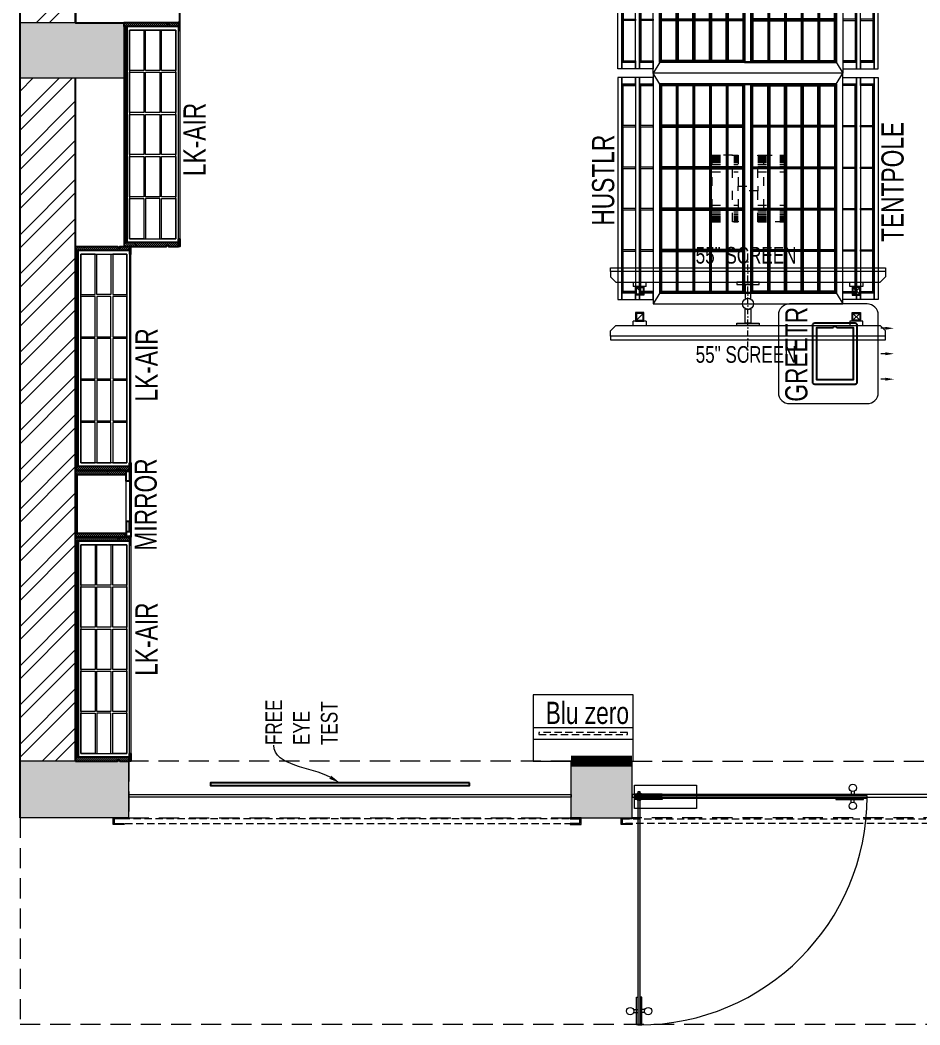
# Model space of a CAD drawing. Header units: feet. Extents: x 3067008 to 3074218, y -5466580 to -5451130.
# Drawn here: x 3067008 to 3071066, y -5466580 to -5462051 of the extents above; entities that cross this region are included whole.
import ezdxf
from ezdxf import colors
from ezdxf.entities.mleader import LeaderData, LeaderLine
from ezdxf.math import Vec2, Vec3

# ---------------------------------------------------------------- set-up
doc = ezdxf.new("R2010")
doc.units = ezdxf.units.FT
doc.header["$LTSCALE"] = 33
doc.header["$MEASUREMENT"] = 0
for name, pattern in [('a_p6_plan_L18$0$HIDDEN', [0.375, 0.25, -0.125]), ('ACAD_ISO03W100', [30, 12, -18]), ('D10_DASHED', [0.75, 0.5, -0.25]), ('DASHDOT2', [0.5, 0.25, -0.125, 0, -0.125]), ('HIDDENX2', [0.75, 0.5, -0.25])]:
    doc.linetypes.add(name, pattern=pattern)
for name, color, linetype, lineweight in [('A-COL', 243, 'Continuous', 9), ('A-Glazing', 4, 'Continuous', 20), ('A-shutter', 8, 'Continuous', 18), ('beam', 90, 'Continuous', 9), ('column hatch', 5, 'Continuous', 0), ('Glazing', 141, 'Continuous', 15), ('LENS-DIM', 252, 'Continuous', 5), ('LENS-FURNITURE', 13, 'Continuous', 9), ('LENS-PARTITION', 21, 'Continuous', 25), ('LENS-TEXT', 31, 'Continuous', 5), ('LENS_TEXT', 31, 'Continuous', 5), ('LK-EQPMT', 3, 'Continuous', 18), ('LK-FF&E FLOOR', 1, 'Continuous', 9), ('LK-FF&E WALL', 1, 'Continuous', 9), ('LK-IT', 3, 'Continuous', 18), ('LK-MIRROR', 133, 'Continuous', 13), ('LN-ELEVATION-1', 81, 'Continuous', 25), ('LN-ELEVATION-2', 103, 'Continuous', 20), ('LN-ELEVATION-3', 125, 'Continuous', 18), ('LN-ELEVATION-4', 145, 'Continuous', 13), ('LN-ELEVATION-5', 167, 'Continuous', 5), ('LN-HATCH', 251, 'Continuous', 0), ('PLANO-TXT', 252, 'Continuous', 5), ('rolling shutter', 1, 'Continuous', 5)]:
    doc.layers.add(name, color=color, linetype=linetype, lineweight=lineweight)
doc.layers.add('A-WALL', color=1, linetype='Continuous')
doc.styles.add('LK TXT', font='GILC____.TTF', dxfattribs={"height": 100})
doc.styles.get("Standard").update_dxf_attribs({"font": 'GILC____.TTF'})
pattern_1 = [(45, (7858558.917, 3503823.203), (-4.4901280605, 4.4901280605), [])]

# ---------------------------------------------------------------- blocks, each defined once
blk = doc.blocks.new('*U48')
at = {"layer": 'A-shutter', "color": 5, "ltscale": 10}
for points in [[(41038011.5, -1561539.2), (41038011.5, -1561544.2), (41037966.5, -1561544.2), (41037966.5, -1561564.2), (41038011.5, -1561564.2), (41038011.5, -1561569.2), (41037961.5, -1561569.2), (41037961.5, -1561539.2)], [(41041186.5, -1561539.2), (41041186.5, -1561544.2), (41041231.5, -1561544.2), (41041231.5, -1561564.2), (41041186.5, -1561564.2), (41041186.5, -1561569.2), (41041236.5, -1561569.2), (41041236.5, -1561539.2)]]:
    blk.add_lwpolyline(points, close=True, dxfattribs=at)
at = {"layer": 'A-shutter', "color": 5, "linetype": 'HIDDENX2', "ltscale": 2}
blk.add_lwpolyline([(41037966.5, -1561544.2), (41037966.5, -1561564.2), (41041231.5, -1561564.2), (41041231.5, -1561544.2)], close=True, dxfattribs=at)
blk = doc.blocks.new('*U50')
at = {"layer": 'A-shutter', "color": 5, "ltscale": 10}
for points in [[(41039206.5, -1561539.2), (41039206.5, -1561544.2), (41039161.5, -1561544.2), (41039161.5, -1561564.2), (41039206.5, -1561564.2), (41039206.5, -1561569.2), (41039156.5, -1561569.2), (41039156.5, -1561539.2)], [(41041216.5, -1561539.2), (41041216.5, -1561544.2), (41041261.5, -1561544.2), (41041261.5, -1561564.2), (41041216.5, -1561564.2), (41041216.5, -1561569.2), (41041266.5, -1561569.2), (41041266.5, -1561539.2)]]:
    blk.add_lwpolyline(points, close=True, dxfattribs=at)
at = {"layer": 'A-shutter', "color": 5, "linetype": 'HIDDENX2', "ltscale": 2}
blk.add_lwpolyline([(41039161.5, -1561544.2), (41039161.5, -1561564.2), (41041261.5, -1561564.2), (41041261.5, -1561544.2)], close=True, dxfattribs=at)
blk = doc.blocks.new('A$Ceb5d2849')
at = {"layer": 'column hatch'}
h = blk.add_hatch(color=8, dxfattribs=at)
h.dxf.hatch_style = 1
h.paths.add_polyline_path([(-1933, -6548.4), (-2403, -6548.4), (-2403, -6796.4), (-1933, -6796.4)])
h = blk.add_hatch(color=8, dxfattribs=at)
h.dxf.hatch_style = 1
h.paths.add_polyline_path([(-1913, -9876.4), (-2403, -9876.4), (-2403, -10131.4), (-1913, -10131.4)])
h = blk.add_hatch(color=8, dxfattribs=at)
h.dxf.hatch_style = 1
h.paths.add_polyline_path([(357, -9876.4), (82, -9876.4), (82, -10131.4), (127, -10131.4), (357, -10131.4)])
at = {"layer": 'LN-HATCH'}
h = blk.add_hatch(dxfattribs=at)
h.set_pattern_fill('ANSI32', color=256, scale=333, angle=180)
h.set_pattern_definition([(225, (-4855153.92, 5277309.77), (88.2999593, -88.2999593), []), (225, (-4855212.79, 5277309.77), (88.2999593, -88.2999593), [])])
edge = h.paths.add_edge_path()
edge.add_line((3912, -6821.4), (3912, -9854.4))
edge.add_line((3912, -9854.4), (4157, -9854.4))
edge.add_line((4157, -9854.4), (4157, -6769.4))
edge.add_line((4157, -6769.4), (3912, -6769.4))
edge = h.paths.add_edge_path()
edge.add_line((4157, -3694.4), (3912, -3694.4))
edge.add_line((3912, -3694.4), (3912, -6514.4))
edge.add_line((3912, -6514.4), (4157, -6514.4))
edge.add_line((4157, -6571.4), (4157, -3698.3))
h.paths.add_polyline_path([(4157, -474.4), (3907, -474.4), (3907, -3434.4), (4157, -3434.4)])
h.paths.add_polyline_path([(4157, 1955.6), (367, 1955.6), (367, 1705.6), (3907, 1705.6), (3907, -224.4), (4157, -224.4)])
edge = h.paths.add_edge_path()
edge.add_line((-2403, 2980.6), (-2153, 2980.6))
edge.add_line((-2183, 2980.6), (-2183, 4135.6))
edge.add_line((-2183, 4135.6), (-883, 4135.6))
edge.add_line((-883, 4135.6), (-883, 1705.6))
edge.add_line((-883, 1705.6), (132, 1705.6))
edge.add_line((132, 1705.6), (132, 1955.6))
edge.add_line((132, 1955.6), (-633, 1955.6))
edge.add_line((-633, 1955.6), (-633, 4385.6))
edge.add_line((-633, 4385.6), (-2403, 4385.6))
edge.add_line((-2403, 4385.6), (-2403, 2987.8))
edge = h.paths.add_edge_path()
edge.add_line((-2403, 2698.6), (-2403, -291.4))
edge.add_line((-2403, -259.4), (-2183, -259.4))
edge.add_line((-2183, -259.4), (-2183, 2695.6))
edge.add_line((-2183, 2695.6), (-2403, 2695.6))
h.paths.add_polyline_path([(-2153, -529.4), (-2403, -529.4), (-2403, -3449.4), (-2153, -3449.4)])
edge = h.paths.add_edge_path()
edge.add_line((-2403, -6548.4), (-2153, -6548.4))
edge.add_line((-2153, -6571.4), (-2153, -3699.4))
edge.add_line((-2153, -3699.4), (-2403, -3699.4))
edge.add_line((-2403, -3699.4), (-2403, -6571.4))
edge = h.paths.add_edge_path()
edge.add_line((-2403, -6791.4), (-2403, -9911.4))
edge.add_line((-2403, -9876.4), (-2153, -9876.4))
edge.add_line((-2153, -9876.4), (-2153, -6796.4))
edge.add_line((-2153, -6796.4), (-2403, -6796.4))
at = {"layer": 'A-COL'}
for p, q in [((-1933, -6548.4), (-2403, -6548.4)), ((-1933, -6796.4), (-1933, -6548.4)), ((-2403, -6796.4), (-1933, -6796.4)), ((-1913, -9876.4), (-2403, -9876.4)), ((-1913, -10131.4), (-1913, -9876.4)), ((82, -10131.4), (82, -9876.4)), ((82, -9876.4), (357, -9876.4)), ((357, -10131.4), (357, -9876.4)), ((-1913, -10131.4), (-2403, -10131.4)), ((82, -10131.4), (357, -10131.4))]:
    blk.add_line(p, q, dxfattribs=at)
at = {"layer": 'A-Glazing'}
for points in [[(-1913, -10025.9), (82, -10025.9), (82, -10037.9), (-1913, -10037.9)], [(3532, -10025.9), (357, -10025.9), (357, -10037.9), (3532, -10037.9)]]:
    blk.add_lwpolyline(points, close=True, dxfattribs=at)
at = {"layer": 'A-WALL'}
for p, q in [((-2403, -10131.4), (-2403, 4385.6)), ((-2153, -6548.4), (-2153, -3699.4)), ((-2153, -9876.4), (-2153, -6796.4))]:
    blk.add_line(p, q, dxfattribs=at)
at = {"layer": 'beam', "linetype": 'a_p6_plan_L18$0$HIDDEN', "lineweight": 5, "ltscale": 11}
blk.add_lwpolyline([(-2403, -10131.4), (-2403, -11061.4), (4807, -11061.4), (4807, 1955.6), (4157, 1955.6)], dxfattribs=at)
for points in [[(82, -9876.4), (-1913, -9876.4), (-1913, -10131.4), (82, -10131.4)], [(3532, -10131.4), (357, -10131.4), (357, -9876.4), (3532, -9876.4)]]:
    blk.add_lwpolyline(points, close=True, dxfattribs=at)
at = {"layer": 'rolling shutter', "color": 2}
blk.add_blockref('*U50', (-41041139.5, 1551407.8), dxfattribs=at)
at = {"layer": 'rolling shutter', "color": 2, "xscale": -1}
blk.add_blockref('*U48', (41041543.5, 1551407.8), dxfattribs=at)
blk = doc.blocks.new('MIRROR')
at = {"layer": 'LN-HATCH', "ltscale": 0.5}
h = blk.add_hatch(dxfattribs=at)
h.set_pattern_fill('ANSI31', color=256, scale=2)
h.set_pattern_definition([(45, (4060433.7416, 1708720.787), (-4.4901280605, 4.4901280605), [])])
h.paths.add_polyline_path([(212.9, 101.3), (230.9, 101.3), (230.9, -127.7), (212.9, -127.7)])
h.paths.add_polyline_path([(230.9, 95.3), (494.9, 95.3), (494.9, 101.3), (230.9, 101.3)])
h.paths.add_polyline_path([(512.9, 101.3), (494.9, 101.3), (494.9, -127.7), (512.9, -127.7)])
at = {"layer": 'Defpoints'}
blk.add_lwpolyline([(512.9, 101.3), (212.9, 101.3), (212.9, -148.7), (512.9, -148.7)], close=True, dxfattribs=at)
at = {"layer": 'LN-ELEVATION-1'}
for points in [[(212.9, 101.3), (230.9, 101.3), (230.9, -127.7), (212.9, -127.7)], [(230.9, 95.3), (494.9, 95.3), (494.9, 101.3), (230.9, 101.3)], [(512.9, 101.3), (494.9, 101.3), (494.9, -127.7), (512.9, -127.7)], [(259.9, -141.7), (259.9, -127.7), (214.9, -127.7), (214.9, -148.7), (223.9, -148.7), (223.9, -147.2), (216.4, -147.2), (216.4, -141.7)], [(442.9, -141.7), (442.9, -127.7), (487.9, -127.7), (487.9, -148.7), (478.9, -148.7), (478.9, -147.2), (486.4, -147.2), (486.4, -141.7)], [(504.9, -148.7), (504.9, -147.2), (509.4, -147.2), (509.4, -129.2), (487.9, -129.2), (487.9, -127.7), (510.9, -127.7), (510.9, -148.7)]]:
    blk.add_lwpolyline(points, close=True, dxfattribs=at)
at = {"layer": 'LN-ELEVATION-2'}
blk.add_lwpolyline([(259.9, -141.7), (442.9, -141.7), (442.9, -127.7), (259.9, -127.7)], close=True, dxfattribs=at)
at = {"layer": 'LN-ELEVATION-2', "color": 4, "lineweight": 0}
blk.add_lwpolyline([(216.4, -141.7), (486.4, -141.7), (486.4, -147.2), (216.4, -147.2)], close=True, dxfattribs=at)
at = {"layer": 'LN-ELEVATION-4', "ltscale": 0.5}
blk.add_line((478.9, -148.7), (223.9, -148.7), dxfattribs=at)
blk = doc.blocks.new('VC HD 1010')
at = {"layer": 'LN-HATCH', "ltscale": 0.5}
h = blk.add_hatch(dxfattribs=at)
h.set_pattern_fill('ANSI31', color=256, scale=2)
h.set_pattern_definition([(45, (3761554.586, 1795022.936), (-4.490128061, 4.490128061), [])])
h.paths.add_polyline_path([(-505.2, 24), (-505.2, -166), (-499.2, -166), (-499.2, -176), (-505.2, -176), (-505.2, -220), (-487.2, -220), (-487.2, 24)])
h = blk.add_hatch(dxfattribs=at)
h.set_pattern_fill('ANSI31', color=256, scale=2)
h.set_pattern_definition(pattern_1)
h.paths.add_polyline_path([(504.8, 24), (504.8, -166), (498.8, -166), (498.8, -176), (504.8, -176), (504.8, -220), (486.8, -220), (486.8, 24)])
h = blk.add_hatch(dxfattribs=at)
h.set_pattern_fill('ANSI31', color=256, scale=2)
h.set_pattern_definition([(45, (7858741.917, 3503823.203), (-4.4901280605, 4.4901280605), [])])
h.paths.add_polyline_path([(-470.2, -220), (-470.2, -226), (-505.2, -226), (-505.2, -220)])
h = blk.add_hatch(dxfattribs=at)
h.set_pattern_fill('ANSI31', color=256, scale=2)
h.set_pattern_definition(pattern_1)
h.paths.add_polyline_path([(476.8, -220), (476.8, -226), (511.8, -226), (511.8, -220)])
at = {"layer": 'LN-ELEVATION-1', "ltscale": 0.5}
for points in [[(-505.2, 24), (-505.2, -166), (-499.2, -166), (-499.2, -176), (-505.2, -176), (-505.2, -220), (-487.2, -220), (-487.2, 24)], [(486.8, 12), (-487.2, 12), (-487.2, 18), (486.8, 18)], [(504.8, 24), (504.8, -166), (498.8, -166), (498.8, -176), (504.8, -176), (504.8, -220), (486.8, -220), (486.8, 24)], [(-470.2, -220), (-470.2, -226), (-505.2, -226), (-505.2, -220)], [(469.8, -220), (469.8, -226), (504.8, -226), (504.8, -220)]]:
    blk.add_lwpolyline(points, close=True, dxfattribs=at)
at = {"layer": 'LN-ELEVATION-2', "ltscale": 0.5}
blk.add_lwpolyline([(470.2, 0), (-470.2, 0), (-470.2, -208), (470.2, -208)], close=True, dxfattribs=at)
at = {"layer": 'LN-ELEVATION-3', "ltscale": 0.5}
for p, q in [((-487.2, 24), (486.8, 24)), ((-470.2, -220), (469.8, -220)), ((469.8, -226), (-470.2, -226))]:
    blk.add_line(p, q, dxfattribs=at)
for points in [[(-470.2, 0), (-288.5, 0), (-288.5, -64), (-470.2, -64)], [(-280.5, 0), (-98.8, 0), (-98.8, -64), (-280.5, -64)], [(-90.8, 0), (90.8, 0), (90.8, -64), (-90.8, -64)], [(98.8, 0), (280.5, 0), (280.5, -64), (98.8, -64)], [(288.5, 0), (470.2, 0), (470.2, -64), (288.5, -64)], [(-470.2, -136), (-288.5, -136), (-288.5, -72), (-470.2, -72)], [(-280.5, -72), (-98.8, -72), (-98.8, -136), (-280.5, -136)], [(-90.8, -72), (90.8, -72), (90.8, -136), (-90.8, -136)], [(98.8, -72), (280.5, -72), (280.5, -136), (98.8, -136)], [(288.5, -72), (470.2, -72), (470.2, -136), (288.5, -136)], [(-470.2, -144), (-288.5, -144), (-288.5, -208), (-470.2, -208)], [(-280.5, -144), (-98.8, -144), (-98.8, -208), (-280.5, -208)], [(-90.8, -144), (90.8, -144), (90.8, -208), (-90.8, -208)], [(98.8, -144), (280.5, -144), (280.5, -208), (98.8, -208)], [(288.5, -144), (470.2, -144), (470.2, -208), (288.5, -208)]]:
    blk.add_lwpolyline(points, close=True, dxfattribs=at)
blk = doc.blocks.new('ffgd')
at = {"layer": 'LN-ELEVATION-4', "linetype": 'ACAD_ISO03W100', "ltscale": 0.1}
blk.add_lwpolyline([(0, 47.3), (0, -41.5), (-20, -41.5), (-20, 47.3)], close=True, dxfattribs=at)
at = {"layer": 'LN-ELEVATION-5', "linetype": 'ACAD_ISO03W100', "ltscale": 0.1}
for p, q in [((-159.9, 165.7), (-159.9, 47.3)), ((-159.7, 165.7), (-159.7, 47.3)), ((-159.4, 165.7), (-159.4, 47.3)), ((-159, 165.7), (-159, 47.3)), ((-158.5, 165.7), (-158.5, 47.3)), ((-157.9, 165.7), (-157.9, 47.3)), ((-157.1, 165.7), (-157.1, 47.3)), ((-156.1, 165.7), (-156.1, 47.3)), ((-154.1, 165.7), (-154.1, 47.3)), ((-151.1, 165.7), (-151.1, 47.3)), ((-146.1, 165.7), (-146.1, 47.3)), ((-141.1, 165.7), (-141.1, 47.3)), ((-135.1, 165.7), (-135.1, 47.3)), ((-128.1, 165.7), (-128.1, 47.3)), ((-120.1, 165.7), (-120.1, 47.3)), ((-111.1, 165.7), (-111.1, 47.3)), ((-102.1, 165.7), (-102.1, 47.3)), ((-85, 165.7), (-85, 47.3)), ((65, 165.7), (65, 47.3)), ((82.1, 165.7), (82.1, 47.3)), ((91.1, 165.7), (91.1, 47.3)), ((100.1, 165.7), (100.1, 47.3)), ((108.1, 165.7), (108.1, 47.3)), ((115.1, 165.7), (115.1, 47.3)), ((121.1, 165.7), (121.1, 47.3)), ((126.1, 165.7), (126.1, 47.3)), ((131.1, 165.7), (131.1, 47.3)), ((134.1, 165.7), (134.1, 47.3)), ((136.1, 165.7), (136.1, 47.3)), ((137.1, 165.7), (137.1, 47.3)), ((137.9, 165.7), (137.9, 47.3)), ((138.5, 165.7), (138.5, 47.3)), ((139, 165.7), (139, 47.3)), ((139.4, 165.7), (139.4, 47.3)), ((139.7, 165.7), (139.7, 47.3)), ((139.9, 165.7), (139.9, 47.3)), ((-159.9, -41.5), (-159.9, -159.9)), ((-159.7, -41.5), (-159.7, -159.9)), ((-159.4, -41.5), (-159.4, -159.9)), ((-159, -41.5), (-159, -159.9)), ((-158.5, -41.5), (-158.5, -159.9)), ((-157.9, -41.5), (-157.9, -159.9)), ((-157.1, -41.5), (-157.1, -159.9)), ((-156.1, -41.5), (-156.1, -159.9)), ((-154.1, -41.5), (-154.1, -159.9)), ((-151.1, -41.5), (-151.1, -159.9)), ((-146.1, -41.5), (-146.1, -159.9)), ((-141.1, -41.5), (-141.1, -159.9)), ((-135.1, -41.5), (-135.1, -159.9)), ((-128.1, -41.5), (-128.1, -159.9)), ((-120.1, -41.5), (-120.1, -159.9)), ((-111.1, -41.5), (-111.1, -159.9)), ((-102.1, -41.5), (-102.1, -159.9)), ((-85, -41.5), (-85, -159.9)), ((65, -41.5), (65, -159.9)), ((82.1, -41.5), (82.1, -159.9)), ((91.1, -41.5), (91.1, -159.9)), ((100.1, -41.5), (100.1, -159.9)), ((108.1, -41.5), (108.1, -159.9)), ((115.1, -41.5), (115.1, -159.9)), ((121.1, -41.5), (121.1, -159.9)), ((126.1, -41.5), (126.1, -159.9)), ((131.1, -41.5), (131.1, -159.9)), ((134.1, -41.5), (134.1, -159.9)), ((136.1, -41.5), (136.1, -159.9)), ((137.1, -41.5), (137.1, -159.9)), ((137.9, -41.5), (137.9, -159.9)), ((138.5, -41.5), (138.5, -159.9)), ((139, -41.5), (139, -159.9)), ((139.4, -41.5), (139.4, -159.9)), ((139.7, -41.5), (139.7, -159.9)), ((139.9, -41.5), (139.9, -159.9))]:
    blk.add_line(p, q, dxfattribs=at)
for points in [[(140, 73), (140, 165.7), (-160, 165.7), (-160, 73)], [(140, -67.1), (140, -159.9), (-160, -159.9), (-160, -67.1)]]:
    blk.add_lwpolyline(points, dxfattribs=at)
for points in [[(140, 73), (140, 47.3), (-160, 47.3), (-160, 73)], [(140, -41.5), (140, -67.1), (-160, -67.1), (-160, -41.5)]]:
    blk.add_lwpolyline(points, close=True, dxfattribs=at)
blk = doc.blocks.new('EURO 1040 x 1175')
at = {"layer": 'LN-ELEVATION-1'}
for points in [[(-470, -327.4), (470, -327.4), (470, 467.6), (-470, 467.6)], [(-470, 85.1), (470, 85.1), (470, 467.6), (-470, 467.6)], [(-283.2, 85.1), (-277.2, 85.1), (-277.2, 467.6), (-283.2, 467.6)], [(-96.4, 85.1), (-90.4, 85.1), (-90.4, 467.6), (-96.4, 467.6)], [(90.4, 85.1), (96.4, 85.1), (96.4, 467.6), (90.4, 467.6)], [(277.2, 85.1), (283.2, 85.1), (283.2, 467.6), (277.2, 467.6)], [(-470, 386.6), (-283.2, 386.6), (-283.2, 392.6), (-470, 392.6)], [(-277.2, 386.6), (-96.4, 386.6), (-96.4, 392.6), (-277.2, 392.6)], [(-90.4, 386.6), (90.4, 386.6), (90.4, 392.6), (-90.4, 392.6)], [(96.4, 386.6), (277.2, 386.6), (277.2, 392.6), (96.4, 392.6)], [(283.2, 386.6), (470, 386.6), (470, 392.6), (283.2, 392.6)], [(-470, 311.2), (-283.2, 311.2), (-283.2, 317.2), (-470, 317.2)], [(-277.2, 311.2), (-96.4, 311.2), (-96.4, 317.2), (-277.2, 317.2)], [(-90.4, 311.2), (90.4, 311.2), (90.4, 317.2), (-90.4, 317.2)], [(96.4, 311.2), (277.2, 311.2), (277.2, 317.2), (96.4, 317.2)], [(283.2, 311.2), (470, 311.2), (470, 317.2), (283.2, 317.2)], [(-470, 235.8), (-283.2, 235.8), (-283.2, 241.8), (-470, 241.8)], [(-277.2, 235.8), (-96.4, 235.8), (-96.4, 241.8), (-277.2, 241.8)], [(-90.4, 235.8), (90.4, 235.8), (90.4, 241.8), (-90.4, 241.8)], [(96.4, 235.8), (277.2, 235.8), (277.2, 241.8), (96.4, 241.8)], [(283.2, 235.8), (470, 235.8), (470, 241.8), (283.2, 241.8)], [(-470, 160.4), (-283.2, 160.4), (-283.2, 166.4), (-470, 166.4)], [(-277.2, 160.4), (-96.4, 160.4), (-96.4, 166.4), (-277.2, 166.4)], [(-90.4, 160.4), (90.4, 160.4), (90.4, 166.4), (-90.4, 166.4)], [(96.4, 160.4), (277.2, 160.4), (277.2, 166.4), (96.4, 166.4)], [(283.2, 160.4), (470, 160.4), (470, 166.4), (283.2, 166.4)], [(-470, 85.1), (470, 85.1), (470, 55.1), (-470, 55.1)], [(-470, 55.1), (470, 55.1), (470, -327.4), (-470, -327.4)], [(-283.2, 55.1), (-277.2, 55.1), (-277.2, -327.4), (-283.2, -327.4)], [(-96.4, 55.1), (-90.4, 55.1), (-90.4, -327.4), (-96.4, -327.4)], [(90.4, 55.1), (96.4, 55.1), (96.4, -327.4), (90.4, -327.4)], [(277.2, 55.1), (283.2, 55.1), (283.2, -327.4), (277.2, -327.4)], [(-470, -20.3), (-283.2, -20.3), (-283.2, -26.3), (-470, -26.3)], [(-277.2, -20.3), (-96.4, -20.3), (-96.4, -26.3), (-277.2, -26.3)], [(-90.4, -20.3), (90.4, -20.3), (90.4, -26.3), (-90.4, -26.3)], [(96.4, -20.3), (277.2, -20.3), (277.2, -26.3), (96.4, -26.3)], [(283.2, -20.3), (470, -20.3), (470, -26.3), (283.2, -26.3)], [(-470, -95.7), (-283.2, -95.7), (-283.2, -101.7), (-470, -101.7)], [(-277.2, -95.7), (-96.4, -95.7), (-96.4, -101.7), (-277.2, -101.7)], [(-90.4, -95.7), (90.4, -95.7), (90.4, -101.7), (-90.4, -101.7)], [(96.4, -95.7), (277.2, -95.7), (277.2, -101.7), (96.4, -101.7)], [(283.2, -95.7), (470, -95.7), (470, -101.7), (283.2, -101.7)], [(-470, -171.1), (-283.2, -171.1), (-283.2, -177.1), (-470, -177.1)], [(-277.2, -171.1), (-96.4, -171.1), (-96.4, -177.1), (-277.2, -177.1)], [(-90.4, -171.1), (90.4, -171.1), (90.4, -177.1), (-90.4, -177.1)], [(96.4, -171.1), (277.2, -171.1), (277.2, -177.1), (96.4, -177.1)], [(283.2, -171.1), (470, -171.1), (470, -177.1), (283.2, -177.1)], [(-470, -246.4), (-283.2, -246.4), (-283.2, -252.4), (-470, -252.4)], [(-277.2, -246.4), (-96.4, -246.4), (-96.4, -252.4), (-277.2, -252.4)], [(-90.4, -246.4), (90.4, -246.4), (90.4, -252.4), (-90.4, -252.4)], [(96.4, -246.4), (277.2, -246.4), (277.2, -252.4), (96.4, -252.4)], [(283.2, -246.4), (470, -246.4), (470, -252.4), (283.2, -252.4)]]:
    blk.add_lwpolyline(points, close=True, dxfattribs=at)
for points in [[(-283.2, 461.6), (-464, 461.6), (-464, 317.2)], [(-96.4, 461.6), (-277.2, 461.6)], [(90.4, 461.6), (-90.4, 461.6)], [(277.2, 461.6), (96.4, 461.6)], [(464, 317.2), (464, 461.6), (283.2, 461.6)], [(-464, 311.2), (-464, 241.8)], [(464, 241.8), (464, 311.2)], [(-464, 235.8), (-464, 166.4)], [(464, 166.4), (464, 235.8)], [(-464, 160.4), (-464, 91.1), (-283.2, 91.1)], [(283.2, 91.1), (464, 91.1), (464, 160.4)], [(-277.2, 91.1), (-96.4, 91.1)], [(-90.4, 91.1), (90.4, 91.1)], [(96.4, 91.1), (277.2, 91.1)], [(-464, -20.3), (-464, 49.1), (-283.2, 49.1)], [(-277.2, 49.1), (-96.4, 49.1)], [(-90.4, 49.1), (90.4, 49.1)], [(96.4, 49.1), (277.2, 49.1)], [(283.2, 49.1), (464, 49.1), (464, -20.3)], [(-464, -95.7), (-464, -26.3)], [(464, -26.3), (464, -95.7)], [(-464, -171.1), (-464, -101.7)], [(464, -101.7), (464, -171.1)], [(-283.2, -321.4), (-464, -321.4), (-464, -177.1)], [(464, -177.1), (464, -321.4), (283.2, -321.4)], [(-96.4, -321.4), (-277.2, -321.4)], [(90.4, -321.4), (-90.4, -321.4)], [(277.2, -321.4), (96.4, -321.4)]]:
    blk.add_lwpolyline(points, dxfattribs=at)
at = {"layer": 'LN-ELEVATION-2'}
blk.add_lwpolyline([(-520, -357.4), (520, -357.4), (520, 497.6), (-520, 497.6)], close=True, dxfattribs=at)
for points in [[(-470, 467.6), (-520, 497.6)], [(470, 467.6), (520, 497.6)], [(-470, -327.4), (-520, -357.4)], [(470, -327.4), (520, -357.4)]]:
    blk.add_lwpolyline(points, dxfattribs=at)
at = {"layer": 'LN-ELEVATION-3'}
for points in [[(-500, 559.6), (500, 559.6), (500, 577.6), (-500, 577.6)], [(-500, 497.6), (-470, 497.6), (-470, 559.6), (-500, 559.6)], [(470, 497.6), (500, 497.6), (500, 559.6), (470, 559.6)], [(-500, -357.4), (-470, -357.4), (-470, -419.4), (-500, -419.4)], [(470, -357.4), (500, -357.4), (500, -419.4), (470, -419.4)], [(-500, -419.4), (500, -419.4), (500, -437.4), (-500, -437.4)]]:
    blk.add_lwpolyline(points, close=True, dxfattribs=at)
at = {"layer": 'LN-ELEVATION-4'}
for points in [[(-500, 639.6), (500, 639.6), (500, 657.6), (-500, 657.6)], [(-500, 577.6), (-470, 577.6), (-470, 639.6), (-500, 639.6)], [(470, 577.6), (500, 577.6), (500, 639.6), (470, 639.6)], [(-470, 497.6), (-464, 497.6), (-464, 559.6), (-470, 559.6)], [(-464, 553.6), (-283.2, 553.6), (-283.2, 559.6), (-464, 559.6)], [(-283.2, 497.6), (-277.2, 497.6), (-277.2, 559.6), (-283.2, 559.6)], [(-277.2, 553.6), (-96.4, 553.6), (-96.4, 559.6), (-277.2, 559.6)], [(-96.4, 497.6), (-90.4, 497.6), (-90.4, 559.6), (-96.4, 559.6)], [(-90.4, 553.6), (90.4, 553.6), (90.4, 559.6), (-90.4, 559.6)], [(90.4, 497.6), (96.4, 497.6), (96.4, 559.6), (90.4, 559.6)], [(96.4, 553.6), (277.2, 553.6), (277.2, 559.6), (96.4, 559.6)], [(277.2, 497.6), (283.2, 497.6), (283.2, 559.6), (277.2, 559.6)], [(283.2, 553.6), (464, 553.6), (464, 559.6), (283.2, 559.6)], [(464, 497.6), (470, 497.6), (470, 559.6), (464, 559.6)], [(-470, -357.4), (-464, -357.4), (-464, -419.4), (-470, -419.4)], [(-283.2, -357.4), (-277.2, -357.4), (-277.2, -419.4), (-283.2, -419.4)], [(-96.4, -357.4), (-90.4, -357.4), (-90.4, -419.4), (-96.4, -419.4)], [(90.4, -357.4), (96.4, -357.4), (96.4, -419.4), (90.4, -419.4)], [(277.2, -357.4), (283.2, -357.4), (283.2, -419.4), (277.2, -419.4)], [(464, -357.4), (470, -357.4), (470, -419.4), (464, -419.4)], [(-500, -437.4), (-470, -437.4), (-470, -499.4), (-500, -499.4)], [(-464, -413.4), (-283.2, -413.4), (-283.2, -419.4), (-464, -419.4)], [(-277.2, -413.4), (-96.4, -413.4), (-96.4, -419.4), (-277.2, -419.4)], [(-90.4, -413.4), (90.4, -413.4), (90.4, -419.4), (-90.4, -419.4)], [(96.4, -413.4), (277.2, -413.4), (277.2, -419.4), (96.4, -419.4)], [(283.2, -413.4), (464, -413.4), (464, -419.4), (283.2, -419.4)], [(470, -437.4), (500, -437.4), (500, -499.4), (470, -499.4)], [(-500, -499.4), (500, -499.4), (500, -517.4), (-500, -517.4)]]:
    blk.add_lwpolyline(points, close=True, dxfattribs=at)
at = {"layer": 'LN-ELEVATION-5'}
for points in [[(-470, 577.6), (-464, 577.6), (-464, 639.6), (-470, 639.6)], [(-464, 633.6), (-283.2, 633.6), (-283.2, 639.6), (-464, 639.6)], [(-283.2, 577.6), (-277.2, 577.6), (-277.2, 639.6), (-283.2, 639.6)], [(-277.2, 633.6), (-96.4, 633.6), (-96.4, 639.6), (-277.2, 639.6)], [(-96.4, 577.6), (-90.4, 577.6), (-90.4, 639.6), (-96.4, 639.6)], [(-90.4, 633.6), (90.4, 633.6), (90.4, 639.6), (-90.4, 639.6)], [(90.4, 577.6), (96.4, 577.6), (96.4, 639.6), (90.4, 639.6)], [(96.4, 633.6), (277.2, 633.6), (277.2, 639.6), (96.4, 639.6)], [(277.2, 577.6), (283.2, 577.6), (283.2, 639.6), (277.2, 639.6)], [(283.2, 633.6), (464, 633.6), (464, 639.6), (283.2, 639.6)], [(464, 577.6), (470, 577.6), (470, 639.6), (464, 639.6)], [(-470, -437.4), (-464, -437.4), (-464, -499.4), (-470, -499.4)], [(-283.2, -437.4), (-277.2, -437.4), (-277.2, -499.4), (-283.2, -499.4)], [(-96.4, -437.4), (-90.4, -437.4), (-90.4, -499.4), (-96.4, -499.4)], [(90.4, -437.4), (96.4, -437.4), (96.4, -499.4), (90.4, -499.4)], [(277.2, -437.4), (283.2, -437.4), (283.2, -499.4), (277.2, -499.4)], [(464, -437.4), (470, -437.4), (470, -499.4), (464, -499.4)], [(-464, -493.4), (-283.2, -493.4), (-283.2, -499.4), (-464, -499.4)], [(-277.2, -493.4), (-96.4, -493.4), (-96.4, -499.4), (-277.2, -499.4)], [(-90.4, -493.4), (90.4, -493.4), (90.4, -499.4), (-90.4, -499.4)], [(96.4, -493.4), (277.2, -493.4), (277.2, -499.4), (96.4, -499.4)], [(283.2, -493.4), (464, -493.4), (464, -499.4), (283.2, -499.4)]]:
    blk.add_lwpolyline(points, close=True, dxfattribs=at)
at = {"layer": 'LENS-DIM'}
blk.add_blockref('ffgd', (10, 67.1), dxfattribs=at)
blk = doc.blocks.new('GREETR 450x450')
at = {"layer": 'LN-ELEVATION-1', "linetype": 'ByBlock', "lineweight": -2}
for p, q in [((481.3, 339.7), (461, 339.7)), ((481.3, 225), (461, 225)), ((481.3, 110.3), (461, 110.3))]:
    blk.add_line(p, q, dxfattribs=at)
at = {"layer": 'LN-ELEVATION-1'}
for points in [[(355.5, 98.3), (355.5, 352.3, 0.414214), (345.5, 362.3), (163.5, 362.3, 0.414214), (153.5, 352.3), (153.5, 98.3, 0.414214), (163.5, 88.3), (345.5, 88.3, 0.414214)], [(264, 342.8), (336.5, 342.8), (336.5, 107.8), (172.5, 107.8), (172.5, 342.8), (245, 342.8, 0.327538), (246.9, 344.2, -0.733799), (262.1, 344.2, 0.327538)]]:
    blk.add_lwpolyline(points, format="xyb", close=True, dxfattribs=at)
at = {"layer": 'LN-ELEVATION-1', "linetype": 'ByBlock', "lineweight": -2}
for points in [[(481.3, 346.4), (481.3, 333.1), (521.3, 339.7)], [(481.3, 231.7), (481.3, 218.3), (521.3, 225)], [(481.3, 116.9), (481.3, 103.6), (521.3, 110.3)]]:
    blk.add_solid(points, dxfattribs=at)
at = {"layer": 'LN-ELEVATION-2'}
blk.add_lwpolyline([(50, 0), (400, 0, 0.414214), (450, 50), (450, 400, 0.414214), (400, 450), (50, 450, 0.414214), (0, 400), (0, 50, 0.414214)], format="xyb", close=True, dxfattribs=at)
at = {"layer": 'LENS-TEXT', "color": 0, "linetype": 'Continuous', "ltscale": 3, "insert": (81.4, 222.4), "char_height": 100, "attachment_point": 5, "rotation": 90, "style": 'LK TXT'}
blk.add_mtext_dynamic_manual_height_columns('GREETR', width=353.056, gutter_width=0.5, heights=[0], dxfattribs=at)
blk = doc.blocks.new('BLUE ZERO')
at = {"layer": 'LENS-FURNITURE', "ltscale": 0.5}
for points in [[(86206.7, 120883.4), (86206.7, 120433.4), (85906.7, 120433.4), (85906.7, 120883.4)], [(86106.7, 120883.4), (86106.7, 120433.4), (86056.7, 120433.4), (86056.7, 120883.4)]]:
    blk.add_lwpolyline(points, close=True, dxfattribs=at)
at = {"layer": 'LENS-FURNITURE', "linetype": 'D10_DASHED', "ltscale": 2}
blk.add_lwpolyline([(86085.7, 120858.4), (86085.7, 120458.4), (86077.7, 120458.4), (86077.7, 120858.4)], close=True, dxfattribs=at)
blk = doc.blocks.new('55INCH')
at = {"layer": 'LK-EQPMT', "ltscale": 12}
for p, q in [((2111558.8, 1135690.5), (2111583.2, 1135690.5)), ((2111583.2, 1135690.5), (2111607.7, 1135666)), ((2111607.7, 1134473.9), (2111607.7, 1135666)), ((2111607.7, 1135587.9), (2111627.2, 1135587.9)), ((2111627.2, 1135587.9), (2111627.2, 1135529.3)), ((2111627.2, 1135529.3), (2111607.7, 1135529.3)), ((2111627.2, 1134610.6), (2111607.7, 1134610.6)), ((2111627.2, 1134610.6), (2111627.2, 1134552)), ((2111607.7, 1134552), (2111627.2, 1134552)), ((2111583.2, 1134449.5), (2111607.7, 1134473.9)), ((2111558.8, 1134449.5), (2111583.2, 1134449.5))]:
    blk.add_line(p, q, dxfattribs=at)
at = {"layer": 'LK-EQPMT'}
for p, q in [((2111661.6, 1135543.3), (2111631, 1135573.9)), ((2111661.6, 1135573.9), (2111631, 1135543.3)), ((2111661.6, 1134597.1), (2111631, 1134566.5))]:
    blk.add_line(p, q, dxfattribs=at)
at = {"layer": 'LK-EQPMT', "ltscale": 12}
blk.add_lwpolyline([(2111542.6, 1135690.5), (2111558.8, 1135690.5), (2111558.8, 1134449.5), (2111542.6, 1134449.5)], close=True, dxfattribs=at)
at = {"layer": 'LK-EQPMT'}
for points in [[(2111627.2, 1135577.7), (2111627.2, 1135539.5), (2111665.4, 1135539.5), (2111665.4, 1135577.7)], [(2111631, 1135573.9), (2111631, 1135543.3), (2111661.6, 1135543.3), (2111661.6, 1135573.9)], [(2111627.2, 1134562.7), (2111627.2, 1134600.9), (2111665.4, 1134600.9), (2111665.4, 1134562.7)], [(2111631, 1134566.5), (2111631, 1134597.1), (2111661.6, 1134597.1), (2111661.6, 1134566.5)]]:
    blk.add_lwpolyline(points, close=True, dxfattribs=at)
blk = doc.blocks.new('Entrance Door')
at = {"layer": 'Glazing', "ltscale": 111}
blk.add_hatch(color=256, dxfattribs=at).paths.add_polyline_path([(18, -34.8), (18, -1235), (30, -1235), (30, -34.8)])
at = {"layer": 'Glazing'}
for p, q in [((1117.8, -31.3), (1117.8, -54.3)), ((1132.8, -31.3), (1132.8, -54.3)), ((30, -54.2), (18, -66.2)), ((1117.8, -89.2), (1117.8, -66.3)), ((1132.8, -89.2), (1132.8, -66.3))]:
    blk.add_line(p, q, dxfattribs=at)
at = {"layer": 'Glazing', "ltscale": 44}
for p, q in [((-4.9, -1156.3), (18, -1156.3)), ((-4.9, -1171.3), (18, -1171.3)), ((52.9, -1156.3), (30, -1156.3)), ((52.9, -1171.3), (30, -1171.3))]:
    blk.add_line(p, q, dxfattribs=at)
at = {"layer": 'Glazing'}
for points in [[(320, -120.5), (0, -120.5), (0, 0), (320, 0)], [(0, -54.2), (142.5, -54.2), (142.5, -46.8), (0, -46.8)], [(1180.8, -54.3), (1038.3, -54.3), (1038.3, -46.8), (1180.8, -46.8)], [(0, -66.2), (142.5, -66.2), (142.5, -73.7), (0, -73.7)], [(1180.8, -66.3), (1038.3, -66.3), (1038.3, -73.8), (1180.8, -73.8)]]:
    blk.add_lwpolyline(points, close=True, dxfattribs=at)
at = {"layer": 'Glazing', "ltscale": 111}
blk.add_lwpolyline([(18, -34.8), (18, -1235), (30, -1235), (30, -34.8)], close=True, dxfattribs=at)
at = {"layer": 'Glazing', "ltscale": 222}
blk.add_lwpolyline([(-1.5, -66.2), (1198.8, -66.2), (1198.8, -54.2), (-1.5, -54.2)], close=True, dxfattribs=at)
at = {"layer": 'Glazing', "ltscale": 44}
for points in [[(18, -1092.5), (18, -1235), (10.5, -1235), (10.5, -1092.5)], [(30, -1092.5), (30, -1235), (37.5, -1235), (37.5, -1092.5)]]:
    blk.add_lwpolyline(points, close=True, dxfattribs=at)
at = {"layer": 'Glazing'}
for centre, radius in [((1125.3, -13.9), 19), ((24, -58.7), 19.8), ((1125.3, -106.6), 19)]:
    blk.add_circle(centre, radius, dxfattribs=at)
at = {"layer": 'Glazing', "ltscale": 44}
for centre in [(-22.4, -1163.8), (70.4, -1163.8)]:
    blk.add_circle(centre, 19, dxfattribs=at)
at = {"layer": 'Glazing', "ltscale": 222}
blk.add_arc((24, -60.2), 1174.8, 270, 359.9996, dxfattribs=at)

msp = doc.modelspace()

# ---------------------------------------------------------------- linework, layer by layer
msp.add_lwpolyline([(3069034.4, -5465488.9), (3067866.4, -5465488.9), (3067866.4, -5465500.9), (3069034.4, -5465500.9)], close=True)
at = {"layer": 'LENS-PARTITION'}
msp.add_lwpolyline([(3067728.3, -5461814), (3067502.3, -5461814), (3067458.3, -5461814), (3067258.3, -5461814), (3067258.3, -5462064), (3067478.3, -5462064), (3067478.3, -5462062), (3067728.3, -5462062)], close=True, dxfattribs=at)
at = {"layer": 'LK-IT', "color": 1, "linetype": 'DASHDOT2', "ltscale": 3}
msp.add_line((3070290.8, -5463574.5), (3070290.8, -5463085.5), dxfattribs=at)
at = {"layer": 'LK-IT'}
for points in [[(3070340.8, -5463232.6), (3070240.8, -5463232.6), (3070240.8, -5463242.6), (3070340.8, -5463242.6)], [(3070340.8, -5463427.4), (3070240.8, -5463427.4), (3070240.8, -5463417.4), (3070340.8, -5463417.4)]]:
    msp.add_lwpolyline(points, close=True, dxfattribs=at)
for points in [[(3070303.3, -5463308.3), (3070303.3, -5463242.6), (3070278.3, -5463242.6), (3070278.3, -5463308.3, -0.267949), (3070303.3, -5463308.3, 1)], [(3070303.3, -5463351.6), (3070303.3, -5463417.4), (3070278.3, -5463417.4), (3070278.3, -5463351.6, 0.267949), (3070303.3, -5463351.6, -1)]]:
    msp.add_lwpolyline(points, format="xyb", dxfattribs=at)
at = {"layer": 'LK-IT', "color": 1}
msp.add_circle((3070290.8, -5463330), 25, dxfattribs=at)
at = {"layer": 'LK-MIRROR', "linetype": 'ACAD_ISO03W100', "ltscale": 0.05, "const_width": 50}
msp.add_lwpolyline([(3069768.3, -5465392), (3069493.3, -5465392)], dxfattribs=at)

# ---------------------------------------------------------------- block references
at = {"layer": 'A-Glazing', "xscale": 0.8748404702499005, "yscale": 0.8748404702499005, "zscale": 0.8748404702499005, "rotation": 1.10906808705e-05}
msp.add_blockref('Entrance Door', (3069778.9, -5465499.9), dxfattribs=at)
at = {"layer": 'LENS-DIM', "color": 2}
msp.add_blockref('A$Ceb5d2849', (3069411.3, -5455515.5), dxfattribs=at)
at = {"layer": 'LK-FF&E FLOOR', "xscale": -1, "rotation": 90}
for name, p in [('EURO 1040 x 1175', (3070360.9, -5461770)), ('BLUE ZERO', (3190206.1, -5379185.3))]:
    msp.add_blockref(name, p, dxfattribs=at)
at = {"layer": 'LK-FF&E FLOOR', "rotation": 90}
msp.add_blockref('EURO 1040 x 1175', (3070360.9, -5462810), dxfattribs=at)
at = {"layer": 'LK-FF&E FLOOR'}
msp.add_blockref('GREETR 450x450', (3070428.3, -5463780), dxfattribs=at)
at = {"layer": 'LK-FF&E WALL', "rotation": 90.00000000000003}
for p in [(3067502.3, -5462566.8), (3067282.3, -5464886.8)]:
    msp.add_blockref('VC HD 1010', p, dxfattribs=at)
at = {"layer": 'LK-FF&E WALL', "xscale": -1, "rotation": 90}
for name, p in [('VC HD 1010', (3067282.3, -5463577.1)), ('MIRROR', (3067359.7, -5463869))]:
    msp.add_blockref(name, p, dxfattribs=at)
at = {"layer": 'LK-IT', "rotation": 270}
msp.add_blockref('55INCH', (1935220.9, -3351624.9), dxfattribs=at)
at = {"layer": 'LK-IT', "xscale": -1, "rotation": 270}
msp.add_blockref('55INCH', (1935220.9, -7575035.1), dxfattribs=at)

# ---------------------------------------------------------------- texts
at = {"layer": 'LENS-TEXT', "color": 0, "linetype": 'Continuous', "ltscale": 3, "char_height": 75, "width": 783.964, "attachment_point": 5, "style": 'LK TXT'}
for insert in [(3070282.3, -5463111.8), (3070282.3, -5463558.8)]:
    msp.add_mtext('\\pt225;55" SCREEN', dxfattribs=dict(at, insert=insert))
at = {"layer": 'LENS_TEXT', "linetype": 'Continuous', "ltscale": 3, "insert": (3067575.1, -5464234.6), "char_height": 100, "width": 324.474, "attachment_point": 5, "rotation": 90, "style": 'LK TXT'}
msp.add_mtext('{\\C7;MIRROR}', dxfattribs=at)
at = {"layer": 'PLANO-TXT', "linetype": 'Continuous', "ltscale": 3, "char_height": 100, "width": 244.677, "attachment_point": 5, "rotation": 90, "style": 'LK TXT'}
for s, insert in [('LK-AIR', (3067795.2, -5462589.1)), ('TENTPOLE', (3070943.4, -5462780.4)), ('HUSTLR', (3069638.4, -5462772.7)), ('LK-AIR', (3067578.4, -5463605.5)), ('LK-AIR', (3067578.4, -5464841.6))]:
    msp.add_mtext(s, dxfattribs=dict(at, insert=insert))
at = {"layer": 'PLANO-TXT', "linetype": 'Continuous', "ltscale": 3, "insert": (3069566.4, -5465174.5), "char_height": 100, "width": 510.552, "attachment_point": 5, "style": 'LK TXT'}
msp.add_mtext('\\pt800;Blu zero', dxfattribs=at)

# ---------------------------------------------------------------- leaders
at = {"layer": 'LENS_TEXT', "color": 1, "linetype": 'Continuous', "ltscale": 3}
ml = msp.add_multileader_mtext('Standard', dxfattribs=at)
ml.set_content('{\\C256;FREE EYE TEST}', color=1)
ml.set_leader_properties(color=256, linetype='ByLayer', lineweight=-1)
ml.build(insert=Vec2(0, 0))
ml.multileader.update_dxf_attribs({"leader_type": 2, "dogleg_length": 0.36, "arrow_head_size": 50})
ctx = ml.context
ctx.base_point, ctx.char_height, ctx.arrow_head_size, ctx.landing_gap_size, ctx.plane_origin, ctx.plane_x_axis, ctx.plane_y_axis = Vec3(3068152.7, -5465318.7), 75, 50, 0.09, Vec3(3066790.3, -5466596.5), Vec3(0, 1), Vec3(-1, 0)
notes = []
notes.append((ctx, [(0, (1, 1, 0), (3068152.7, -5465319.1), (0, 1), 0.36, [(1, [(3068450.4, -5465488.9)], 0, [])])]))
ctx.mtext.insert, ctx.mtext.text_direction, ctx.mtext.rotation, ctx.mtext.width, ctx.mtext.flow_direction = Vec3(3068114.7, -5465318.6), Vec3(0, 1), 1.570796, 354.238, 5
for ctx, leaders in notes:
    for number, flags, end, landing, length, lines in leaders:
        leader = LeaderData()
        leader.index, (leader.has_last_leader_line, leader.has_dogleg_vector, leader.attachment_direction) = number, flags
        leader.last_leader_point, leader.dogleg_vector, leader.dogleg_length = Vec3(end), Vec3(landing), length
        for number, points, colour, breaks in lines:
            line = LeaderLine()
            line.index, line.vertices, line.color, line.breaks = number, Vec3.list(points), colors.encode_raw_color(colour), breaks
            leader.lines.append(line)
        ctx.leaders.append(leader)

doc.saveas('drawing.dxf')
